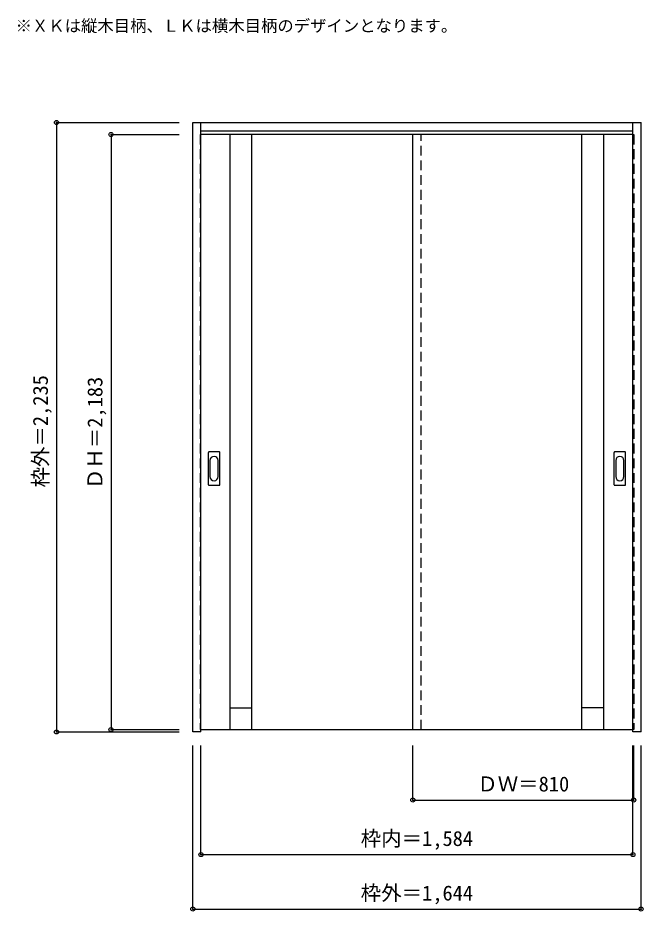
# Model space of a CAD drawing. Units: millimetres, scale not verified. Extents: x -1331 to 962, y -1357 to 1920.
import ezdxf
from ezdxf.enums import TextEntityAlignment as Align

# ---------------------------------------------------------------- set-up
doc = ezdxf.new("R2010")
doc.units = ezdxf.units.MM
doc.header["$LTSCALE"] = 30
doc.header["$PDMODE"] = 32
doc.header["$PDSIZE"] = 15
doc.linetypes.add('DASHED1', pattern=[1.8, 1.2, -0.6])
for name, color, linetype in [('0-0', 3, 'Continuous'), ('0-1_寸法', 7, 'Continuous'), ('0-2_文字', 7, 'Continuous')]:
    doc.layers.add(name, color=color, linetype=linetype)
doc.styles.add('ＭＳ ゴシック', font='')
doc.styles.get('ＭＳ ゴシック').set_extended_font_data('MS Gothic')

msp = doc.modelspace()

# ---------------------------------------------------------------- linework, layer by layer
at = {"layer": '0-0'}
for p, q in [((-689.51, -699.74), (-689.51, 1535.76)), ((-689.51, 1535.76), (954.49, 1535.76)), ((-659.51, -699.74), (-659.51, 1535.76)), ((924.49, -690.7), (924.49, 1535.76)), ((954.49, -699.74), (954.49, 1535.76)), ((-659.51, 1505.76), (924.49, 1505.76)), ((924.49, 1491.76), (-659.51, 1491.76)), ((-552.51, -691.46), (-552.51, 1491.76)), ((-472.51, -691.46), (-472.51, 1491.76)), ((117.49, -691.24), (117.49, 1491.76)), ((737.49, -691.46), (737.49, 1491.76)), ((817.49, -691.46), (817.49, 1491.76)), ((-632.51, 206.76), (-632.51, 325.76)), ((-592.01, 327.26), (-631.01, 327.26)), ((-590.51, 206.76), (-590.51, 325.76)), ((855.49, 206.76), (855.49, 325.76)), ((895.99, 327.26), (856.99, 327.26)), ((897.49, 206.76), (897.49, 325.76)), ((-631.01, 205.26), (-592.01, 205.26)), ((856.99, 205.26), (895.99, 205.26)), ((-659.51, -699.74), (-689.51, -699.74)), ((-659.51, -691.24), (924.49, -691.24)), ((924.49, -691.03), (924.49, -690.7))]:
    msp.add_line(p, q, dxfattribs=at)
at = {"layer": '0-0', "color": 4, "linetype": 'DASHED1'}
for p, q in [((-662.51, 1491.76), (-662.51, -691.24)), ((-659.51, 1491.76), (-662.51, 1491.76)), ((147.49, -691.24), (147.49, 1491.76)), ((924.49, 1491.76), (927.49, 1491.76)), ((927.49, 1491.76), (927.49, -691.24)), ((-662.51, -691.24), (-659.51, -691.24)), ((927.49, -691.24), (924.49, -691.24))]:
    msp.add_line(p, q, dxfattribs=at)
at = {"layer": '0-0', "color": 7}
for p, q in [((-626.51, 295.86), (-626.51, 236.66)), ((-596.51, 236.66), (-596.51, 295.86)), ((861.49, 295.86), (861.49, 236.66)), ((891.49, 236.66), (891.49, 295.86)), ((-552.51, -611.46), (-472.51, -611.46)), ((817.49, -611.46), (737.49, -611.46))]:
    msp.add_line(p, q, dxfattribs=at)
at = {"layer": '0-0'}
msp.add_lwpolyline([(954.49, -699.74), (924.49, -699.74), (924.49, -691.03)], dxfattribs=at)
for centre, start, end in [((-631.01, 325.76), 90, 180), ((-592.01, 325.76), 0, 90), ((856.99, 325.76), 90, 180), ((895.99, 325.76), 0, 90), ((-631.01, 206.76), 180, 270), ((-592.01, 206.76), 270, 0), ((856.99, 206.76), 180, 270), ((895.99, 206.76), 270, 0)]:
    msp.add_arc(centre, 1.5, start, end, dxfattribs=at)
at = {"layer": '0-0', "color": 7}
for centre, start, end in [((-611.51, 295.86), 0, 180), ((876.49, 295.86), 0, 180), ((-611.51, 236.66), 180, 0), ((876.49, 236.66), 180, 0)]:
    msp.add_arc(centre, 15, start, end, dxfattribs=at)
at = {"layer": '0-1_寸法', "color": 4}
for p, q in [((-1189.51, 1535.76), (-1189.51, -699.74)), ((-1189.51, 1535.76), (-739.51, 1535.76)), ((-989.51, 1491.76), (-739.51, 1491.76)), ((-989.51, 1491.76), (-989.51, -691.24)), ((-1189.51, -699.74), (-739.51, -699.74)), ((-989.51, -691.24), (-739.51, -691.24)), ((-689.51, -1349.74), (-689.51, -749.74)), ((-659.51, -1149.74), (-659.51, -749.74)), ((117.49, -949.74), (117.49, -749.74)), ((927.49, -949.74), (927.49, -749.74)), ((117.49, -949.74), (927.49, -949.74))]:
    msp.add_line(p, q, dxfattribs=at)
for points in [[(-689.51, -1349.74), (954.49, -1349.74), (954.49, -749.74)], [(-659.51, -1149.74), (924.49, -1149.74), (924.49, -749.74)]]:
    msp.add_lwpolyline(points, dxfattribs=at)
at = {"layer": '0-1_寸法'}
for p in [(-1189.51, 1535.76), (-989.51, 1491.76), (-989.51, -691.24), (-1189.51, -699.74), (117.49, -949.74), (927.49, -949.74), (-659.51, -1149.74), (924.49, -1149.74), (-689.51, -1349.74), (954.49, -1349.74)]:
    msp.add_point(p, dxfattribs=at)

# ---------------------------------------------------------------- texts
at = {"layer": '0-1_寸法', "style": 'ＭＳ ゴシック'}
for s, p in [('枠外＝2,235', (-1204.51, 197.01)), ('ＤＨ＝2,183', (-1004.51, 191.01))]:
    msp.add_text(s, height=54.99, rotation=90, dxfattribs=at).set_placement(p, align=Align.BOTTOM_LEFT)
for s, p in [('ＤＷ＝810', (353.74, -934.74)), ('枠内＝1,584', (-73.76, -1134.74)), ('枠外＝1,644', (-73.76, -1334.74))]:
    msp.add_text(s, height=54.99, dxfattribs=at).set_placement(p, align=Align.BOTTOM_LEFT)
at = {"layer": '0-2_文字', "style": 'ＭＳ ゴシック'}
msp.add_text('※ＸＫは縦木目柄、ＬＫは横木目柄のデザインとなります。', height=43.99, dxfattribs=at).set_placement((-1339.51, 1855.39), align=Align.BOTTOM_LEFT)

doc.saveas('drawing.dxf')
